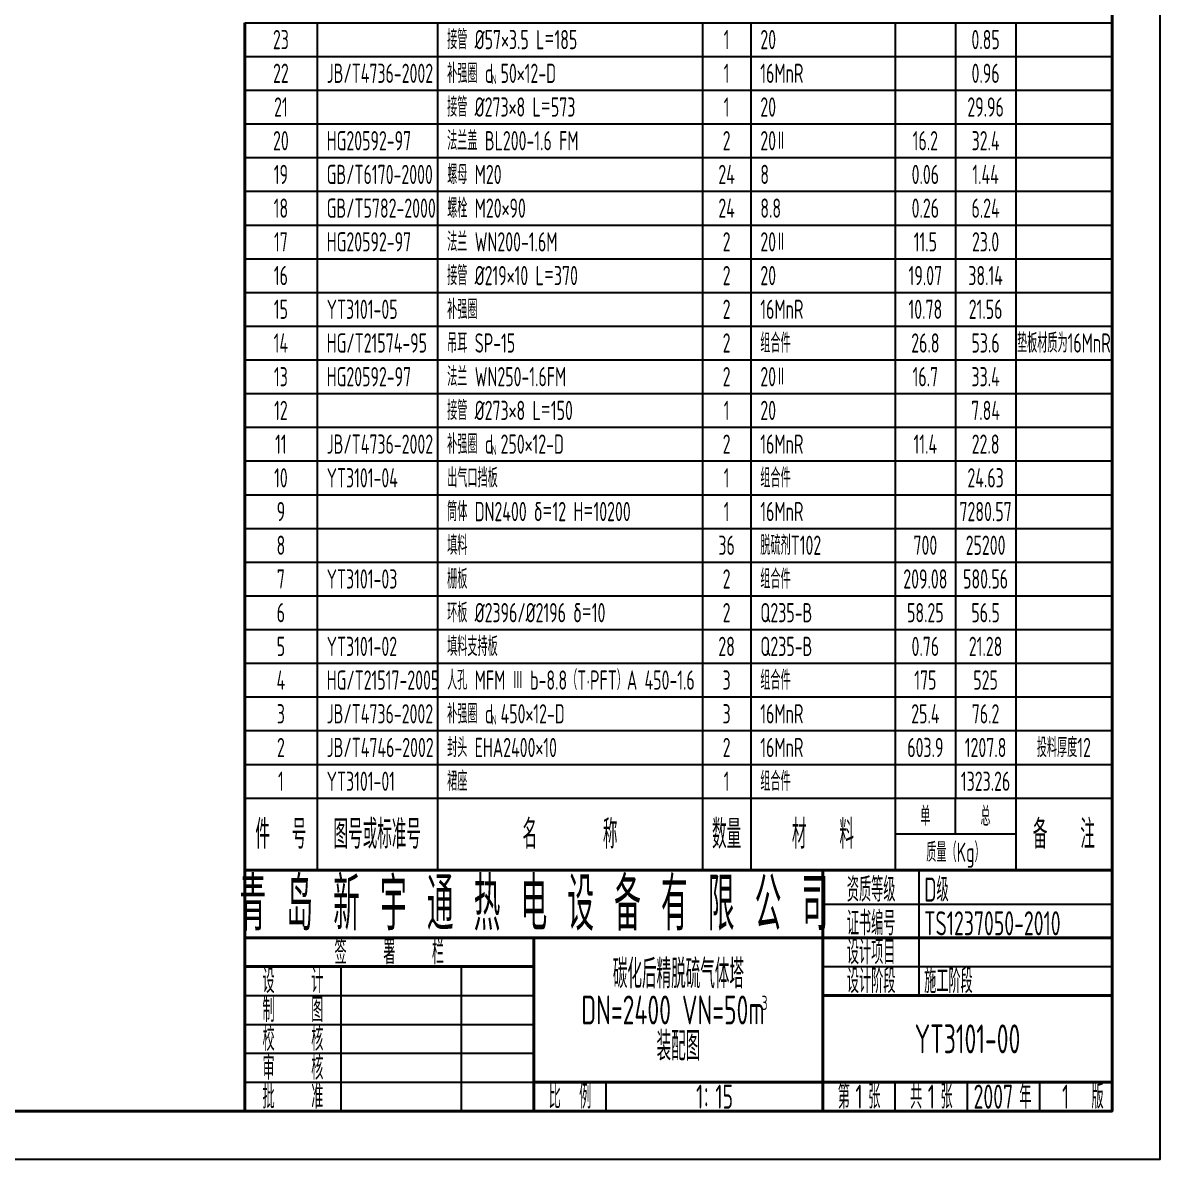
# Model space of a CAD drawing. Header units: millimetres. Extents: x 0 to 8910, y 0 to 12600.
# Drawn here: x 5369 to 8910, y 0 to 3540 of the extents above; entities that cross this region are included whole.
import ezdxf
from ezdxf.enums import TextEntityAlignment as Align

# ---------------------------------------------------------------- set-up
doc = ezdxf.new("R2010")
doc.units = ezdxf.units.MM
for name, color, linetype in [('尺寸标注', 4, 'Continuous'), ('文字标注', 4, 'Continuous'), ('细实线', 1, 'Continuous')]:
    doc.layers.add(name, color=color, linetype=linetype)
doc.layers.add('粗实线', color=7, linetype='Continuous', lineweight=40)
doc.styles.add('文字标注', font='gbenor.shx', dxfattribs={"width": 0.7, "bigfont": 'gbcbig.shx'})

# ---------------------------------------------------------------- blocks, each defined once
blk = doc.blocks.new('新宇通标题栏')
at = {"layer": '粗实线'}
for p, q in [((0, 0), (0, 50)), ((0, 50), (180, 50)), ((120, 0), (120, 50)), ((0, 36), (180, 36)), ((60, 0), (60, 36)), ((0, 30), (60, 30)), ((120, 24), (180, 24)), ((60, 6), (180, 6))]:
    blk.add_line(p, q, dxfattribs=at)
at = {"layer": '细实线'}
for p, q in [((140, 24), (140, 50)), ((120, 43), (180, 43)), ((20, 0), (20, 30)), ((45, 0), (45, 30)), ((120, 30), (180, 30)), ((0, 24), (60, 24)), ((0, 18), (60, 18)), ((0, 12), (60, 12)), ((0, 6), (60, 6)), ((75, 0), (75, 6)), ((135, 0), (135, 6)), ((150, 0), (150, 6)), ((165, 0), (165, 6))]:
    blk.add_line(p, q, dxfattribs=at)
at = {"layer": '文字标注', "style": '文字标注', "width": 0.7}
for tag, p in [('设计项目', (141, 30.5)), ('设计阶段', (141, 24.5))]:
    blk.add_attdef(tag, p, '', height=5, dxfattribs=at)
for tag, height, p in [('名称', 6, (90, 28.5)), ('规格', 6, (90, 21)), ('总图或零件图', 6, (90, 13.5)), ('图号', 6, (150, 15)), ('比例', 5, (97.5, 3)), ('第几张', 5, (127.5, 3)), ('共计张', 5, (142.5, 3)), ('年', 5, (155.36, 3)), ('版', 5, (170.36, 3))]:
    blk.add_attdef(tag, text='', height=height, dxfattribs=at).set_placement(p, align=Align.MIDDLE_CENTER)
at = {"layer": '细实线', "style": '文字标注', "width": 0.7}
for s, height, p in [('青 岛 新 宇 通 热 电 设 备 有 限 公 司', 11, (60, 43)), ('资质等级', 5, (130, 46)), ('证书编号', 5, (130, 39)), ('签    署    栏', 5, (30, 33)), ('设计项目', 5, (130, 33)), ('设    计', 5, (10, 27)), ('设计阶段', 5, (130, 27)), ('制    图', 5, (10, 21)), ('校    核', 5, (10, 15)), ('审    核', 5, (10, 9)), ('批    准', 5, (10, 3)), ('比  例', 5, (67.5, 3)), ('第  张', 5, (127.5, 3)), ('共  张', 5, (142.5, 3)), ('年', 5, (162, 3)), ('版', 5, (177, 3))]:
    blk.add_text(s, height=height, dxfattribs=at).set_placement(p, align=Align.MIDDLE_CENTER)
for s, p in [('D级', (141, 46)), ('TS1237050-2010', (141, 39))]:
    blk.add_text(s, height=5, dxfattribs=at).set_placement(p, align=Align.MIDDLE_LEFT)
blk = doc.blocks.new('装配图标题栏（不可修改）')
at = {"layer": '粗实线'}
blk.add_line((0, 15), (0, 0), dxfattribs=at)
at = {"layer": '细实线'}
for p, q in [((0, 15), (180, 15)), ((15, 15), (15, 0)), ((40, 15), (40, 0)), ((95, 15), (95, 0)), ((105, 15), (105, 0)), ((135, 15), (135, 0)), ((147.5, 7.5), (147.5, 15)), ((160, 15), (160, 0)), ((160, 7.5), (135, 7.5))]:
    blk.add_line(p, q, dxfattribs=at)
at = {"layer": '文字标注', "style": '文字标注', "width": 0.7}
for s, height, p in [('单', 4, (141.25, 11.25)), ('总', 4, (153.75, 11.25)), ('件  号', 6, (7.5, 7.5)), ('图号或标准号', 6, (27.5, 7.5)), ('名      称', 6, (67.5, 7.5)), ('数量', 6, (100, 7.5)), ('材   料', 6, (120, 7.5)), ('备   注', 6, (170, 7.5)), ('质量（Kg）', 4, (147.5, 3.75))]:
    blk.add_text(s, height=height, dxfattribs=at).set_placement(p, align=Align.MIDDLE_CENTER)
blk = doc.blocks.new('装配图标题栏')
blk.add_line((0, 7), (180, 7))
at = {"layer": '粗实线'}
blk.add_line((0, 7), (0, 0), dxfattribs=at)
at = {"layer": '细实线'}
for p, q in [((15, 7), (15, 0)), ((40, 7), (40, 0)), ((95, 7), (95, 0)), ((105, 7), (105, 0)), ((135, 7), (135, 0)), ((147.5, 7), (147.5, 0)), ((160, 7), (160, 0))]:
    blk.add_line(p, q, dxfattribs=at)
at = {"layer": '文字标注', "style": '文字标注', "width": 0.7}
for tag, p in [('件号', (7.5, 3.5)), ('数量', (100, 3.5)), ('单重', (141.25, 3.5)), ('总重', (153.75, 3.5)), ('备注', (170, 3.5))]:
    blk.add_attdef(tag, text='', height=4, dxfattribs=at).set_placement(p, align=Align.MIDDLE_CENTER)
for tag, p in [('代号或国标', (17, 3.5)), ('名称', (42, 3.5)), ('材料', (107, 3.5))]:
    blk.add_attdef(tag, text='', height=4, dxfattribs=at).set_placement(p, align=Align.MIDDLE_LEFT)

msp = doc.modelspace()

# ---------------------------------------------------------------- linework, layer by layer
at = {"layer": '粗实线'}
msp.add_lwpolyline([(8760, 12450), (375, 12450), (375, 150), (8760, 150)], close=True, dxfattribs=at)
at = {"layer": '细实线'}
msp.add_lwpolyline([(8910, 12600), (0, 12600), (0, 0), (8910, 0)], close=True, dxfattribs=at)

# ---------------------------------------------------------------- block references
at = {"layer": '尺寸标注', "xscale": 15, "yscale": 15, "zscale": 15}
msp.add_blockref('装配图标题栏（不可修改）', (6060, 900), dxfattribs=at)
at = {"layer": '粗实线', "xscale": 15, "yscale": 15, "zscale": 15}
msp.add_blockref('新宇通标题栏', (6060, 150), dxfattribs=at).add_auto_attribs({'比例': '1：15', '设计阶段': '施工阶段', '第几张': '1', '共计张': '1', '年': '2007', '版': '1', '图号': 'YT3101-00', '名称': '碳化后精脱硫气体塔', '规格': 'DN=2400 VN=50m ', '总图或零件图': '装配图'})
at = {"layer": '细实线', "xscale": 15, "yscale": 15, "zscale": 15}
for p, values in [((6060, 3435), {'数量': '1', '名称': '接管 %%C57×3.5 L＝185', '件号': '23', '材料': '20', '总重': '0.85'}), ((6060, 3330), {'数量': '1', '名称': '补强圈 d 50×12-D', '代号或国标': 'JB/T4736-2002', '件号': '22', '材料': '16MnR', '总重': '0.96'}), ((6060, 3225), {'数量': '1', '名称': '接管 %%C273×8 L＝573', '件号': '21', '材料': '20', '总重': '29.96'}), ((6060, 3120), {'数量': '2', '名称': '法兰盖 BL200-1.6 FM', '代号或国标': 'HG20592-97', '件号': '20', '材料': '20Ⅱ', '单重': '16.2', '总重': '32.4'}), ((6060, 3015), {'数量': '24', '名称': '螺母 M20', '代号或国标': 'GB/T6170-2000', '件号': '19', '材料': '8', '单重': '0.06', '总重': '1.44'}), ((6060, 2910), {'数量': '24', '名称': '螺栓 M20×90', '代号或国标': 'GB/T5782-2000', '件号': '18', '材料': '8.8', '单重': '0.26', '总重': '6.24'}), ((6060, 2805), {'数量': '2', '名称': '法兰 WN200-1.6M', '代号或国标': 'HG20592-97', '件号': '17', '材料': '20Ⅱ', '单重': '11.5', '总重': '23.0'}), ((6060, 2700), {'数量': '2', '名称': '接管 %%C219×10 L＝370', '件号': '16', '材料': '20', '单重': '19.07', '总重': '38.14'}), ((6060, 2595), {'数量': '2', '名称': '补强圈', '代号或国标': 'YT3101-05', '件号': '15', '材料': '16MnR', '单重': '10.78', '总重': '21.56'}), ((6060, 2490), {'数量': '2', '名称': '吊耳 SP-15', '代号或国标': 'HG/T21574-95', '件号': '14', '材料': '组合件', '备注': '垫板材质为16MnR', '单重': '26.8', '总重': '53.6'}), ((6060, 2385), {'数量': '2', '名称': '法兰 WN250-1.6FM', '代号或国标': 'HG20592-97', '件号': '13', '材料': '20Ⅱ', '单重': '16.7', '总重': '33.4'}), ((6060, 2280), {'数量': '1', '名称': '接管 %%C273×8 L＝150', '件号': '12', '材料': '20', '总重': '7.84'}), ((6060, 2175), {'数量': '2', '名称': '补强圈 d 250×12-D', '代号或国标': 'JB/T4736-2002', '件号': '11', '材料': '16MnR', '单重': '11.4', '总重': '22.8'}), ((6060, 2070), {'数量': '1', '名称': '出气口挡板', '代号或国标': 'YT3101-04', '件号': '10', '材料': '组合件', '总重': '24.63'}), ((6060, 1965), {'数量': '1', '名称': '筒体 DN2400 δ＝12 H＝10200', '件号': '9', '材料': '16MnR', '总重': '7280.57'}), ((6060, 1860), {'数量': '36', '名称': '填料', '件号': '8', '材料': '脱硫剂T102', '单重': '700', '总重': '25200'}), ((6060, 1755), {'数量': '2', '名称': '栅板', '代号或国标': 'YT3101-03', '件号': '7', '材料': '组合件', '单重': '209.08', '总重': '580.56'}), ((6060, 1650), {'数量': '2', '名称': '环板 %%C2396/%%C2196 δ＝10', '件号': '6', '材料': 'Q235-B', '单重': '58.25', '总重': '56.5'}), ((6060, 1545), {'数量': '28', '名称': '填料支持板', '代号或国标': 'YT3101-02', '件号': '5', '材料': 'Q235-B', '单重': '0.76', '总重': '21.28'}), ((6060, 1440), {'数量': '3', '名称': '人孔 MFM Ⅲ b-8.8（T·PFT）A 450-1.6', '代号或国标': 'HG/T21517-2005', '件号': '4', '材料': '组合件', '单重': '175', '总重': '525'}), ((6060, 1335), {'数量': '3', '名称': '补强圈 d 450×12-D', '代号或国标': 'JB/T4736-2002', '件号': '3', '材料': '16MnR', '单重': '25.4', '总重': '76.2'}), ((6060, 1230), {'数量': '2', '名称': '封头 EHA2400×10', '代号或国标': 'JB/T4746-2002', '件号': '2', '材料': '16MnR', '备注': '投料厚度12', '单重': '603.9', '总重': '1207.8'}), ((6060, 1125), {'数量': '1', '名称': '裙座', '代号或国标': 'YT3101-01', '件号': '1', '材料': '组合件', '总重': '1323.26'})]:
    msp.add_blockref('装配图标题栏', p, dxfattribs=at).add_auto_attribs(values)

# ---------------------------------------------------------------- texts
at = {"layer": '尺寸标注', "style": '文字标注', "width": 0.7}
for s, height, p in [('N', 30, (6828.608, 3348.598)), ('N', 30, (6828.608, 2193.598)), ('N', 30, (6828.608, 1353.598)), ('3', 45, (7668.782, 464.357))]:
    msp.add_text(s, height=height, dxfattribs=at).set_placement(p)

doc.saveas('drawing.dxf')
